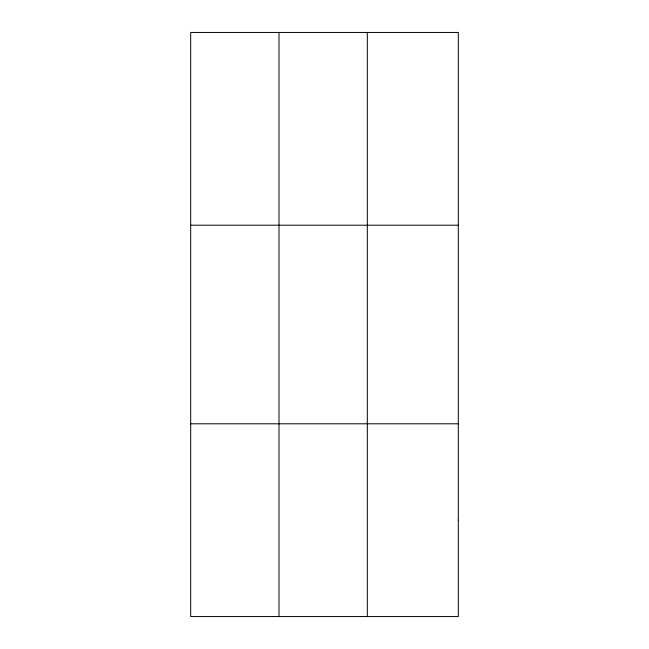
<?xml version="1.0" encoding="UTF-8"?>
<svg xmlns="http://www.w3.org/2000/svg" width="649" height="649" viewBox="0 0 649 649"><rect width="100%" height="100%" fill="white"/><g stroke="black" fill="none" stroke-linecap="round" stroke-linejoin="round"><path stroke-width="0.97" d="M279.005 616.55L279.005 32.45M367.318 616.55L367.318 32.45M190.692 225.203L458.308 225.203M190.692 423.797L458.308 423.797M458.308 520.174L458.308 616.55L190.692 616.55L190.692 32.45L458.308 32.45L458.308 520.174"/></g></svg>
